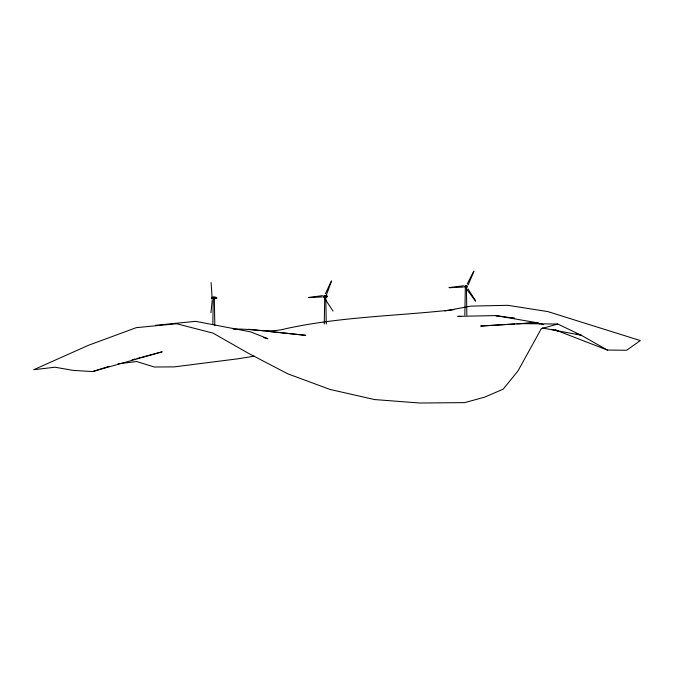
<?xml version="1.0" encoding="UTF-8"?>
<svg xmlns="http://www.w3.org/2000/svg" width="674" height="674" viewBox="0 0 674 674"><rect width="100%" height="100%" fill="white"/><g stroke="black" fill="none" stroke-linecap="round" stroke-linejoin="round"><path stroke-width="1.01" d="M212.832 324.539L213.262 298.624L214.34 298.624L214.812 325.576M324.253 323.992L324.733 297.04M464.833 315.146L465.33 287.166L466.408 287.166L466.855 315.146M466.602 289.129L475.617 301.227M213.852 298.675L216.624 298.447L216.708 297.622C213.279 295.819 211.653 298.009 212.15 298.245M465.287 286.374L465.254 286.846M324.834 297.377L325.197 297.091L324.843 297.377M449.002 287.562L463.779 285.768M213.388 298.936L212.436 297.234M212.04 296.442L211.072 282.558M325.39 293.805L331.279 281.168M308.692 297.436L322.475 295.642M467.251 283.923L473.696 271.293M466.855 285.97L465.262 285.902L465.262 287.293L465.262 285.902L466.897 285.978M212.057 297.344L211.459 297.293L211.981 297.394M325.239 296.838C323.461 297.529 323.747 295.279 325.281 296.274M465.995 287.351L466.804 286.964L466.762 286.223M211.543 298.725L211.973 298.725M466.164 287.132L466.694 286.795M466.467 287.537L466.914 287.259M465.608 286.13L466.644 286.079M324.11 295.903L327.008 296.038L327.008 296.863L325.643 297.175L324.11 296.948L324.11 295.903L327.008 296.038M468.152 284.942L474.016 271.091M211.737 297.807C211.805 299.416 212.243 296.914 211.678 298.346M326.401 294.858L331.608 280.965M211.526 298.717L211.771 298.262L211.981 298.717M465.119 286.164L466.77 285.902L466.77 287.293L465.119 286.989M444.958 310.967L470.764 306.114L507.884 305.314L547.869 311.599L640.3 340.572L626.677 350.244L607.367 350.067L581.199 335.214L557.718 324.034L541.306 328.685L517.969 370.961L503.141 389.193L484.446 397.213L464.613 402.622L419.666 403.018L374.466 399.547L329.99 389.429L287.697 373.792L248.74 353.462L212.984 333.116L176.664 323.756L136.241 327.657L88.286 345.366L33.7 369.723L55.007 367.212L73.247 370.405L92.675 371.559L109.121 366.277M92.675 371.559L162.181 351.811L142.062 357.153M131.994 359.823L135.011 359.023M137.024 358.492L140.049 357.692M325.146 295.903L325.643 295.776M333.074 311.102L325.053 299.003M327.008 296.863L324.11 296.948M254.393 356.142L237.871 358.804L174.204 366.883L154.321 367.01L136.645 361.517L117.967 363.842M212.175 297.487L213.068 297.369C211.56 300.174 213.666 297.731 216.624 298.447M233.204 329.19C250.77 328.221 268.134 333.487 285.506 328.769C340.951 316.561 397.778 316.039 453.99 309.678M155.525 325.298L195.645 321.346L250.399 331.819L267.89 338.693L263.812 337.666M543.724 324.657L536.63 322.661L480.655 326.048L514.86 323.975M210.962 312.702L212.175 300.587M516.933 323.849L536.63 322.661L539.47 323.764M308.978 297.63L322.366 296.922M449.347 287.747L463.367 287.065M216.708 297.622L212.925 297.369M518.761 323.604L557.718 324.034M460.923 316.443L457.772 316.342L495.744 315.601L514.591 318.229L511.431 318.12M211.948 297.588L211.653 297.857M266.693 331.212L305.743 335.332L248.554 329.266M542.309 327.977L581.199 335.214L576.135 333.782M498.777 316.35L495.744 315.601L536.63 322.661L539.537 323.79M551.349 329.35L558.426 331.103L555.587 329.999M466.332 285.683L466.45 285.734M555.039 329.797L607.367 350.067M324.733 296.24L324.388 295.987L324.927 296.24M324.716 295.709L325.138 295.844L324.632 295.65M468.009 288.902L475.625 300.84M323.781 296.425L323.68 296.872L323.781 296.425M326.25 323.992L325.803 297.04L324.261 297.175L324.261 295.776M466.012 286.164L466.012 286.989M326.191 296.038L326.191 296.863M212.276 297.487L212.276 298.54M465.886 286.324L465.683 286.854L465.886 286.324M326.494 296.198L326.309 296.728L326.494 296.198M326.898 296.198L326.705 296.728L326.898 296.198"/></g></svg>
